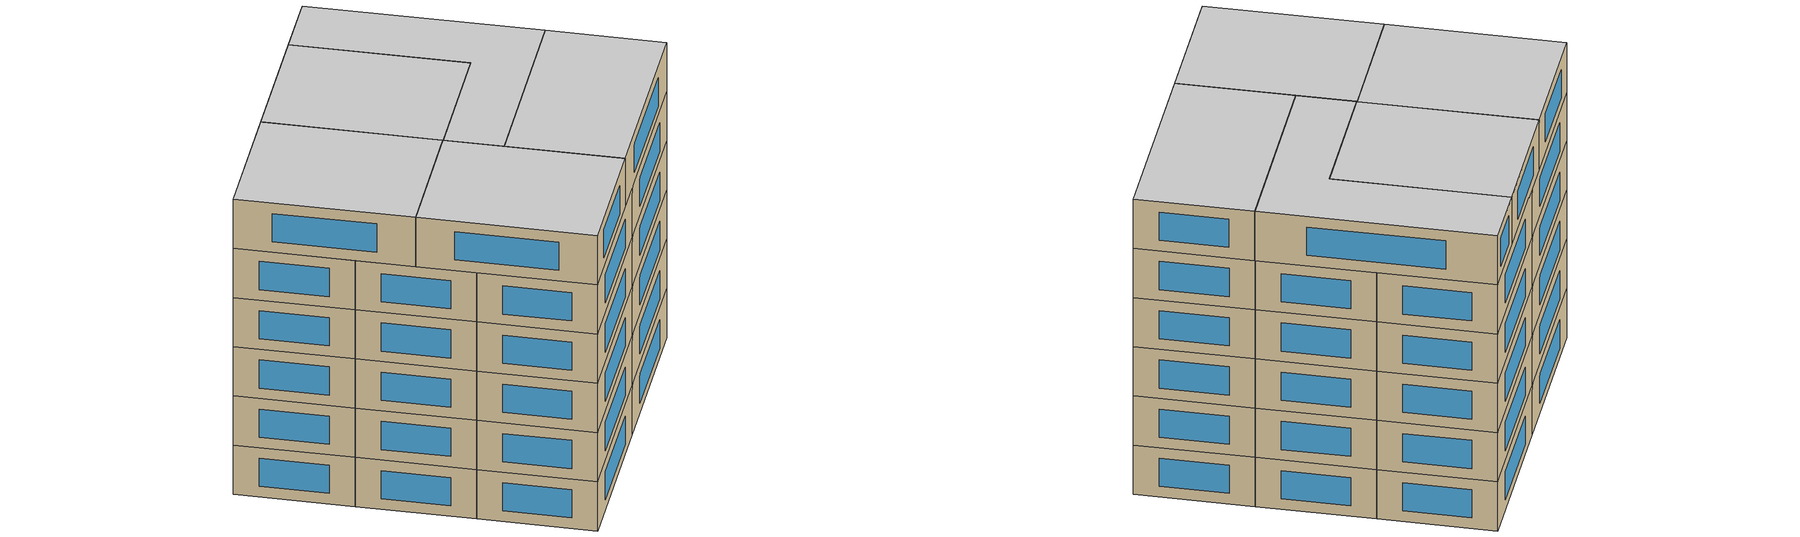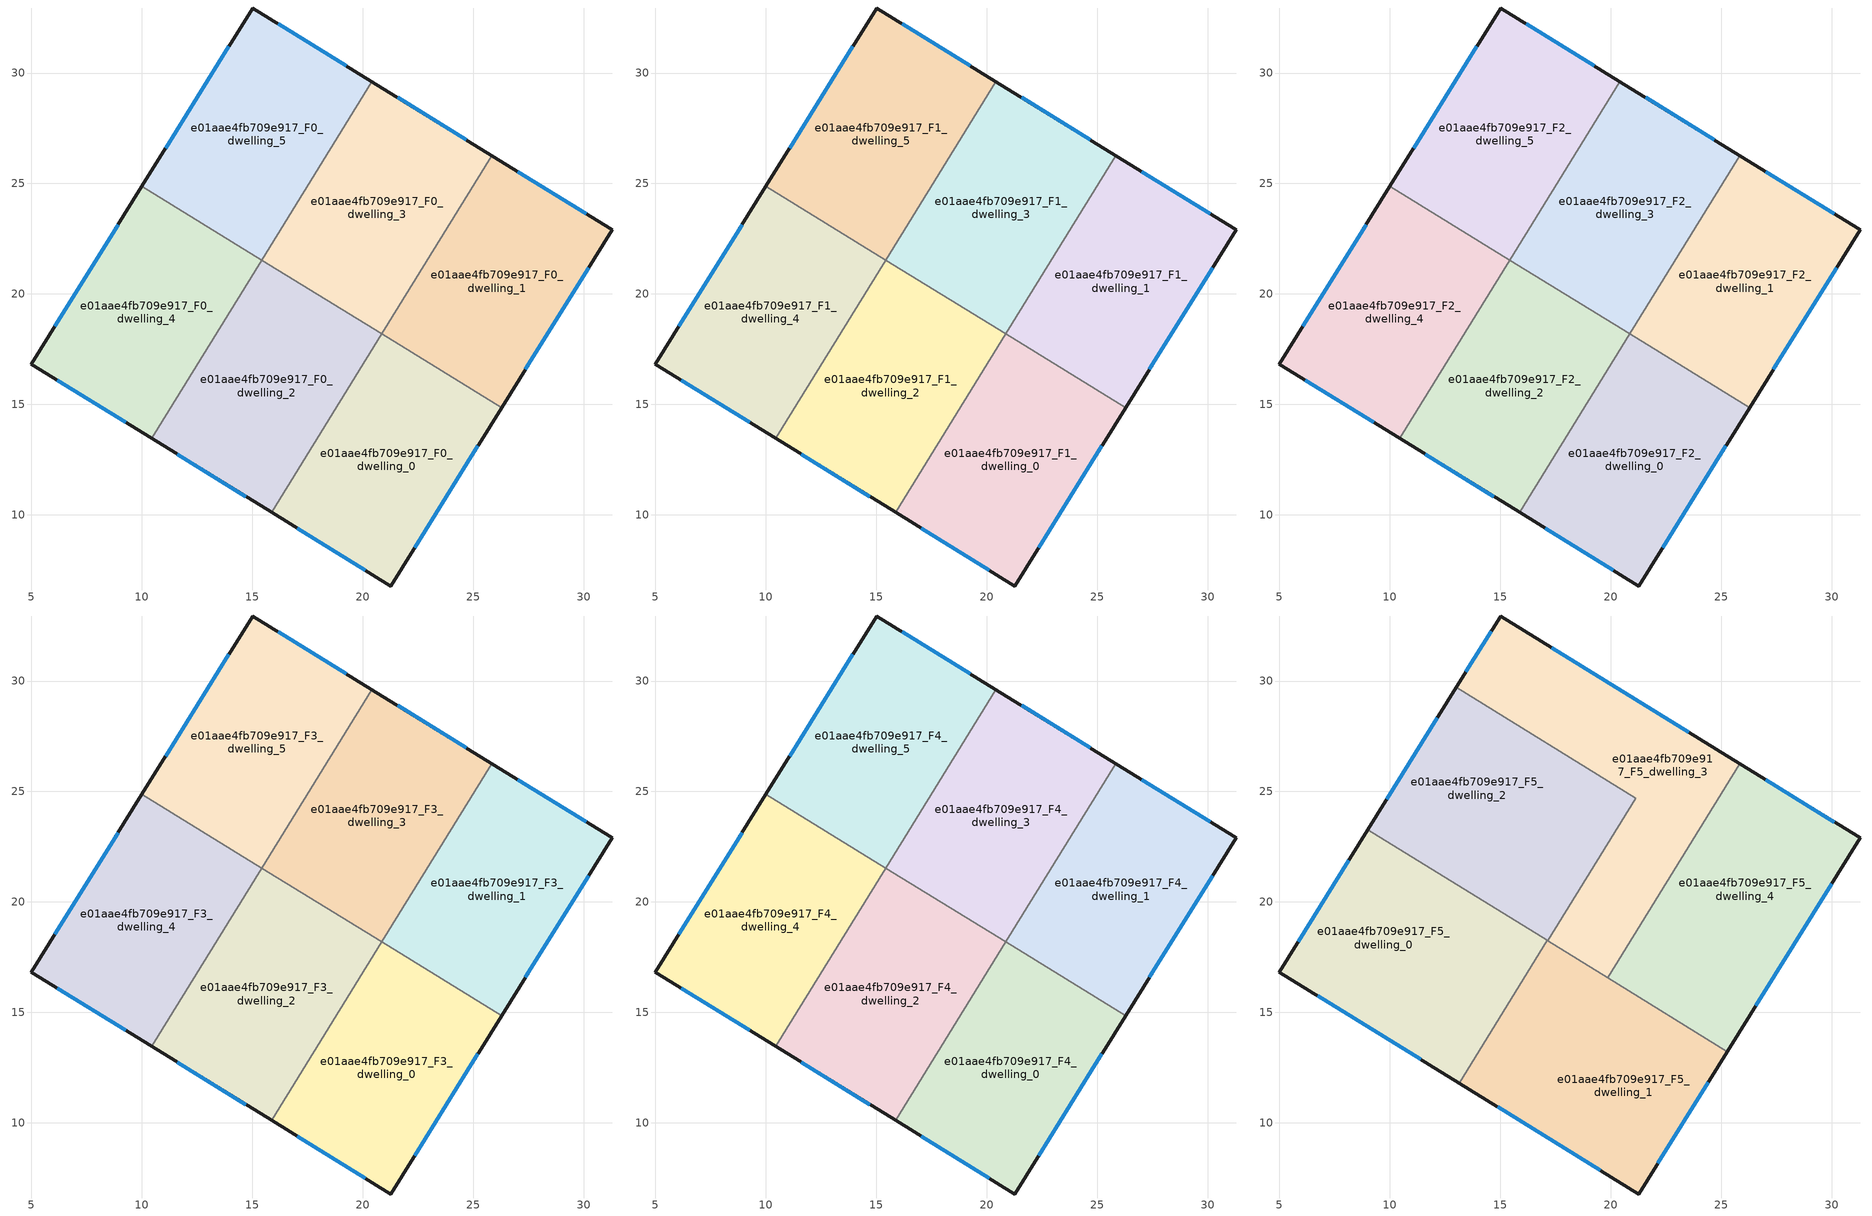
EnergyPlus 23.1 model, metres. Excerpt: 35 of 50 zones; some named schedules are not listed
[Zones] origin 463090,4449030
e01aae4fb709e917_F0_dwelling_0
 floor ground (EU_floor_Construction): 26.3,14.86 21.28,6.78 15.87,10.11 20.87,18.2 z0
 wall outside (EU_wall_Construction): 15.87,10.11 21.28,6.78 26.3,14.86 z0:3
 wall to e01aae4fb709e917_F0_dwelling_1 (EU_wall_Construction): 26.3,14.86 20.87,18.2 z0:3
 wall to e01aae4fb709e917_F0_dwelling_2 (EU_wall_Construction): 20.86,18.19 15.87,10.11 z0:3
 wall to e01aae4fb709e917_F0_dwelling_3 (EU_wall_Construction): 20.87,18.2 20.86,18.19 z0:3
 window (EU_Window_Construction): 22.35,8.51 25.22,13.12 / 17.03,9.39 20.12,7.49 z0.64:2.36
e01aae4fb709e917_F0_dwelling_1
 floor ground (EU_floor_Construction): 31.3,22.9 26.3,14.86 20.87,18.2 25.84,26.26 z0
 wall outside (EU_wall_Construction): 26.3,14.86 31.3,22.9 25.84,26.26 z0:3
 wall to e01aae4fb709e917_F0_dwelling_3 (EU_wall_Construction): 25.84,26.26 20.87,18.2 z0:3
 window (EU_Window_Construction): 30.13,23.62 27.01,25.54 / 27.37,16.58 30.23,21.18 z0.64:2.36
e01aae4fb709e917_F0_dwelling_2
 floor ground (EU_floor_Construction): 20.86,18.18 15.87,10.11 10.45,13.46 15.43,21.53 z0
 wall outside (EU_wall_Construction): 10.45,13.46 15.87,10.11 z0:3
 wall to e01aae4fb709e917_F0_dwelling_3 (EU_wall_Construction): 20.86,18.18 15.43,21.53 z0:3
 wall to e01aae4fb709e917_F0_dwelling_4 (EU_wall_Construction): 15.42,21.52 10.45,13.46 z0:3
 wall to e01aae4fb709e917_F0_dwelling_5 (EU_wall_Construction): 15.43,21.53 15.42,21.52 z0:3
 window (EU_Window_Construction): 11.61,12.74 14.71,10.83 z0.64:2.36
e01aae4fb709e917_F0_dwelling_3
 floor ground (EU_floor_Construction): 25.84,26.26 20.86,18.18 15.43,21.53 20.42,29.61 z0
 wall outside (EU_wall_Construction): 25.84,26.26 20.42,29.61 z0:3
 wall to e01aae4fb709e917_F0_dwelling_5 (EU_wall_Construction): 20.42,29.61 15.43,21.53 z0:3
 window (EU_Window_Construction): 24.68,26.98 21.58,28.89 z0.64:2.36
e01aae4fb709e917_F0_dwelling_4
 floor ground (EU_floor_Construction): 15.42,21.52 10.45,13.46 5,16.82 10,24.87 z0
 wall outside (EU_wall_Construction): 10,24.87 5,16.82 10.45,13.46 z0:3
 wall to e01aae4fb709e917_F0_dwelling_5 (EU_wall_Construction): 15.42,21.52 10,24.87 z0:3
 window (EU_Window_Construction): 6.17,16.1 9.28,14.18 / 8.93,23.14 6.07,18.54 z0.64:2.36
e01aae4fb709e917_F0_dwelling_5
 floor ground (EU_floor_Construction): 20.42,29.61 15.42,21.52 10,24.87 15.02,32.95 z0
 wall outside (EU_wall_Construction): 20.42,29.61 15.02,32.95 10,24.87 z0:3
 window (EU_Window_Construction): 13.94,31.21 11.07,26.6 / 19.26,30.33 16.18,32.23 z0.64:2.36
e01aae4fb709e917_F1_dwelling_0
 floor to e01aae4fb709e917_F0_dwelling_0 (EU_floor_Construction): 26.3,14.86 21.28,6.78 15.87,10.11 20.87,18.2 z3
 wall outside (EU_wall_Construction): 15.87,10.11 21.28,6.78 26.3,14.86 z3:6
 wall to e01aae4fb709e917_F1_dwelling_1 (EU_wall_Construction): 26.3,14.86 20.87,18.2 z3:6
 wall to e01aae4fb709e917_F1_dwelling_2 (EU_wall_Construction): 20.86,18.19 15.87,10.11 z3:6
 wall to e01aae4fb709e917_F1_dwelling_3 (EU_wall_Construction): 20.87,18.2 20.86,18.19 z3:6
 window (EU_Window_Construction): 22.35,8.51 25.22,13.12 / 17.03,9.39 20.12,7.49 z3.64:5.36
e01aae4fb709e917_F1_dwelling_1
 floor to e01aae4fb709e917_F0_dwelling_1 (EU_floor_Construction): 31.3,22.9 26.3,14.86 20.87,18.2 25.84,26.26 z3
 wall outside (EU_wall_Construction): 26.3,14.86 31.3,22.9 25.84,26.26 z3:6
 wall to e01aae4fb709e917_F1_dwelling_3 (EU_wall_Construction): 25.84,26.26 20.87,18.2 z3:6
 window (EU_Window_Construction): 30.13,23.62 27.01,25.54 / 27.37,16.58 30.23,21.18 z3.64:5.36
e01aae4fb709e917_F1_dwelling_2
 floor to e01aae4fb709e917_F0_dwelling_2 (EU_floor_Construction): 20.86,18.18 15.87,10.11 10.45,13.46 15.43,21.53 z3
 wall outside (EU_wall_Construction): 10.45,13.46 15.87,10.11 z3:6
 wall to e01aae4fb709e917_F1_dwelling_3 (EU_wall_Construction): 20.86,18.18 15.43,21.53 z3:6
 wall to e01aae4fb709e917_F1_dwelling_4 (EU_wall_Construction): 15.42,21.52 10.45,13.46 z3:6
 wall to e01aae4fb709e917_F1_dwelling_5 (EU_wall_Construction): 15.43,21.53 15.42,21.52 z3:6
 window (EU_Window_Construction): 11.61,12.74 14.71,10.83 z3.64:5.36
e01aae4fb709e917_F1_dwelling_3
 floor to e01aae4fb709e917_F0_dwelling_3 (EU_floor_Construction): 25.84,26.26 20.86,18.18 15.43,21.53 20.42,29.61 z3
 wall outside (EU_wall_Construction): 25.84,26.26 20.42,29.61 z3:6
 wall to e01aae4fb709e917_F1_dwelling_5 (EU_wall_Construction): 20.42,29.61 15.43,21.53 z3:6
 window (EU_Window_Construction): 24.68,26.98 21.58,28.89 z3.64:5.36
e01aae4fb709e917_F1_dwelling_4
 floor to e01aae4fb709e917_F0_dwelling_4 (EU_floor_Construction): 15.42,21.52 10.45,13.46 5,16.82 10,24.87 z3
 wall outside (EU_wall_Construction): 10,24.87 5,16.82 10.45,13.46 z3:6
 wall to e01aae4fb709e917_F1_dwelling_5 (EU_wall_Construction): 15.42,21.52 10,24.87 z3:6
 window (EU_Window_Construction): 6.17,16.1 9.28,14.18 / 8.93,23.14 6.07,18.54 z3.64:5.36
e01aae4fb709e917_F1_dwelling_5
 floor to e01aae4fb709e917_F0_dwelling_5 (EU_floor_Construction): 20.42,29.61 15.42,21.52 10,24.87 15.02,32.95 z3
 wall outside (EU_wall_Construction): 20.42,29.61 15.02,32.95 10,24.87 z3:6
 window (EU_Window_Construction): 13.94,31.21 11.07,26.6 / 19.26,30.33 16.18,32.23 z3.64:5.36
e01aae4fb709e917_F2_dwelling_0
 floor to e01aae4fb709e917_F1_dwelling_0 (EU_floor_Construction): 26.3,14.86 21.28,6.78 15.87,10.11 20.87,18.2 z6
 wall outside (EU_wall_Construction): 15.87,10.11 21.28,6.78 26.3,14.86 z6:9
 wall to e01aae4fb709e917_F2_dwelling_1 (EU_wall_Construction): 26.3,14.86 20.87,18.2 z6:9
 wall to e01aae4fb709e917_F2_dwelling_2 (EU_wall_Construction): 20.86,18.19 15.87,10.11 z6:9
 wall to e01aae4fb709e917_F2_dwelling_3 (EU_wall_Construction): 20.87,18.2 20.86,18.19 z6:9
 window (EU_Window_Construction): 22.35,8.51 25.22,13.12 / 17.03,9.39 20.12,7.49 z6.64:8.36
e01aae4fb709e917_F2_dwelling_1
 floor to e01aae4fb709e917_F1_dwelling_1 (EU_floor_Construction): 31.3,22.9 26.3,14.86 20.87,18.2 25.84,26.26 z6
 wall outside (EU_wall_Construction): 26.3,14.86 31.3,22.9 25.84,26.26 z6:9
 wall to e01aae4fb709e917_F2_dwelling_3 (EU_wall_Construction): 25.84,26.26 20.87,18.2 z6:9
 window (EU_Window_Construction): 30.13,23.62 27.01,25.54 / 27.37,16.58 30.23,21.18 z6.64:8.36
e01aae4fb709e917_F2_dwelling_2
 floor to e01aae4fb709e917_F1_dwelling_2 (EU_floor_Construction): 20.86,18.18 15.87,10.11 10.45,13.46 15.43,21.53 z6
 wall outside (EU_wall_Construction): 10.45,13.46 15.87,10.11 z6:9
 wall to e01aae4fb709e917_F2_dwelling_3 (EU_wall_Construction): 20.86,18.18 15.43,21.53 z6:9
 wall to e01aae4fb709e917_F2_dwelling_4 (EU_wall_Construction): 15.42,21.52 10.45,13.46 z6:9
 wall to e01aae4fb709e917_F2_dwelling_5 (EU_wall_Construction): 15.43,21.53 15.42,21.52 z6:9
 window (EU_Window_Construction): 11.61,12.74 14.71,10.83 z6.64:8.36
e01aae4fb709e917_F2_dwelling_3
 floor to e01aae4fb709e917_F1_dwelling_3 (EU_floor_Construction): 25.84,26.26 20.86,18.18 15.43,21.53 20.42,29.61 z6
 wall outside (EU_wall_Construction): 25.84,26.26 20.42,29.61 z6:9
 wall to e01aae4fb709e917_F2_dwelling_5 (EU_wall_Construction): 20.42,29.61 15.43,21.53 z6:9
 window (EU_Window_Construction): 24.68,26.98 21.58,28.89 z6.64:8.36
e01aae4fb709e917_F2_dwelling_4
 floor to e01aae4fb709e917_F1_dwelling_4 (EU_floor_Construction): 15.42,21.52 10.45,13.46 5,16.82 10,24.87 z6
 wall outside (EU_wall_Construction): 10,24.87 5,16.82 10.45,13.46 z6:9
 wall to e01aae4fb709e917_F2_dwelling_5 (EU_wall_Construction): 15.42,21.52 10,24.87 z6:9
 window (EU_Window_Construction): 6.17,16.1 9.28,14.18 / 8.93,23.14 6.07,18.54 z6.64:8.36
e01aae4fb709e917_F2_dwelling_5
 floor to e01aae4fb709e917_F1_dwelling_5 (EU_floor_Construction): 20.42,29.61 15.42,21.52 10,24.87 15.02,32.95 z6
 wall outside (EU_wall_Construction): 20.42,29.61 15.02,32.95 10,24.87 z6:9
 window (EU_Window_Construction): 13.94,31.21 11.07,26.6 / 19.26,30.33 16.18,32.23 z6.64:8.36
e01aae4fb709e917_F3_dwelling_0
 floor to e01aae4fb709e917_F2_dwelling_0 (EU_floor_Construction): 26.3,14.86 21.28,6.78 15.87,10.11 20.87,18.2 z9
 wall outside (EU_wall_Construction): 15.87,10.11 21.28,6.78 26.3,14.86 z9:12
 wall to e01aae4fb709e917_F3_dwelling_1 (EU_wall_Construction): 26.3,14.86 20.87,18.2 z9:12
 wall to e01aae4fb709e917_F3_dwelling_2 (EU_wall_Construction): 20.86,18.19 15.87,10.11 z9:12
 wall to e01aae4fb709e917_F3_dwelling_3 (EU_wall_Construction): 20.87,18.2 20.86,18.19 z9:12
 window (EU_Window_Construction): 22.35,8.51 25.22,13.12 / 17.03,9.39 20.12,7.49 z9.64:11.36
e01aae4fb709e917_F3_dwelling_1
 floor to e01aae4fb709e917_F2_dwelling_1 (EU_floor_Construction): 31.3,22.9 26.3,14.86 20.87,18.2 25.84,26.26 z9
 wall outside (EU_wall_Construction): 26.3,14.86 31.3,22.9 25.84,26.26 z9:12
 wall to e01aae4fb709e917_F3_dwelling_3 (EU_wall_Construction): 25.84,26.26 20.87,18.2 z9:12
 window (EU_Window_Construction): 30.13,23.62 27.01,25.54 / 27.37,16.58 30.23,21.18 z9.64:11.36
e01aae4fb709e917_F3_dwelling_2
 floor to e01aae4fb709e917_F2_dwelling_2 (EU_floor_Construction): 20.86,18.18 15.87,10.11 10.45,13.46 15.43,21.53 z9
 wall outside (EU_wall_Construction): 10.45,13.46 15.87,10.11 z9:12
 wall to e01aae4fb709e917_F3_dwelling_3 (EU_wall_Construction): 20.86,18.18 15.43,21.53 z9:12
 wall to e01aae4fb709e917_F3_dwelling_4 (EU_wall_Construction): 15.42,21.52 10.45,13.46 z9:12
 wall to e01aae4fb709e917_F3_dwelling_5 (EU_wall_Construction): 15.43,21.53 15.42,21.52 z9:12
 window (EU_Window_Construction): 11.61,12.74 14.71,10.83 z9.64:11.36
e01aae4fb709e917_F3_dwelling_3
 floor to e01aae4fb709e917_F2_dwelling_3 (EU_floor_Construction): 25.84,26.26 20.86,18.18 15.43,21.53 20.42,29.61 z9
 wall outside (EU_wall_Construction): 25.84,26.26 20.42,29.61 z9:12
 wall to e01aae4fb709e917_F3_dwelling_5 (EU_wall_Construction): 20.42,29.61 15.43,21.53 z9:12
 window (EU_Window_Construction): 24.68,26.98 21.58,28.89 z9.64:11.36
e01aae4fb709e917_F3_dwelling_4
 floor to e01aae4fb709e917_F2_dwelling_4 (EU_floor_Construction): 15.42,21.52 10.45,13.46 5,16.82 10,24.87 z9
 wall outside (EU_wall_Construction): 10,24.87 5,16.82 10.45,13.46 z9:12
 wall to e01aae4fb709e917_F3_dwelling_5 (EU_wall_Construction): 15.42,21.52 10,24.87 z9:12
 window (EU_Window_Construction): 6.17,16.1 9.28,14.18 / 8.93,23.14 6.07,18.54 z9.64:11.36
e01aae4fb709e917_F3_dwelling_5
 floor to e01aae4fb709e917_F2_dwelling_5 (EU_floor_Construction): 20.42,29.61 15.42,21.52 10,24.87 15.02,32.95 z9
 wall outside (EU_wall_Construction): 20.42,29.61 15.02,32.95 10,24.87 z9:12
 window (EU_Window_Construction): 13.94,31.21 11.07,26.6 / 19.26,30.33 16.18,32.23 z9.64:11.36
e01aae4fb709e917_F4_dwelling_0
 floor to e01aae4fb709e917_F3_dwelling_0 (EU_floor_Construction): 26.3,14.86 21.28,6.78 15.87,10.11 20.87,18.2 z12
 wall outside (EU_wall_Construction): 15.87,10.11 21.28,6.78 26.3,14.86 z12:15
 wall to e01aae4fb709e917_F4_dwelling_1 (EU_wall_Construction): 26.3,14.86 20.87,18.2 z12:15
 wall to e01aae4fb709e917_F4_dwelling_2 (EU_wall_Construction): 20.86,18.19 15.87,10.11 z12:15
 wall to e01aae4fb709e917_F4_dwelling_3 (EU_wall_Construction): 20.87,18.2 20.86,18.19 z12:15
 window (EU_Window_Construction): 22.35,8.51 25.22,13.12 / 17.03,9.39 20.12,7.49 z12.64:14.36
e01aae4fb709e917_F4_dwelling_1
 floor to e01aae4fb709e917_F3_dwelling_1 (EU_floor_Construction): 31.3,22.9 26.3,14.86 20.87,18.2 25.84,26.26 z12
 wall outside (EU_wall_Construction): 26.3,14.86 31.3,22.9 25.84,26.26 z12:15
 wall to e01aae4fb709e917_F4_dwelling_3 (EU_wall_Construction): 25.84,26.26 20.87,18.2 z12:15
 window (EU_Window_Construction): 30.13,23.62 27.01,25.54 / 27.37,16.58 30.23,21.18 z12.64:14.36
e01aae4fb709e917_F4_dwelling_2
 floor to e01aae4fb709e917_F3_dwelling_2 (EU_floor_Construction): 20.86,18.18 15.87,10.11 10.45,13.46 15.43,21.53 z12
 wall outside (EU_wall_Construction): 10.45,13.46 15.87,10.11 z12:15
 wall to e01aae4fb709e917_F4_dwelling_3 (EU_wall_Construction): 20.86,18.18 15.43,21.53 z12:15
 wall to e01aae4fb709e917_F4_dwelling_4 (EU_wall_Construction): 15.42,21.52 10.45,13.46 z12:15
 wall to e01aae4fb709e917_F4_dwelling_5 (EU_wall_Construction): 15.43,21.53 15.42,21.52 z12:15
 window (EU_Window_Construction): 11.61,12.74 14.71,10.83 z12.64:14.36
 ceiling adiabatic (EU_roof_Construction): 19.86,16.57 17.16,18.24 18.15,19.86 15.43,21.53 14.44,19.92 z15
e01aae4fb709e917_F4_dwelling_3
 floor to e01aae4fb709e917_F3_dwelling_3 (EU_floor_Construction): 25.84,26.26 20.86,18.18 15.43,21.53 20.42,29.61 z12
 wall outside (EU_wall_Construction): 25.84,26.26 20.42,29.61 z12:15
 wall to e01aae4fb709e917_F4_dwelling_5 (EU_wall_Construction): 20.42,29.61 15.43,21.53 z12:15
 window (EU_Window_Construction): 24.68,26.98 21.58,28.89 z12.64:14.36
e01aae4fb709e917_F4_dwelling_4
 floor to e01aae4fb709e917_F3_dwelling_4 (EU_floor_Construction): 15.42,21.52 10.45,13.46 5,16.82 10,24.87 z12
 wall outside (EU_wall_Construction): 10,24.87 5,16.82 10.45,13.46 z12:15
 wall to e01aae4fb709e917_F4_dwelling_5 (EU_wall_Construction): 15.42,21.52 10,24.87 z12:15
 window (EU_Window_Construction): 6.17,16.1 9.28,14.18 / 8.93,23.14 6.07,18.54 z12.64:14.36
e01aae4fb709e917_F4_dwelling_5
 floor to e01aae4fb709e917_F3_dwelling_5 (EU_floor_Construction): 20.42,29.61 15.42,21.52 10,24.87 15.02,32.95 z12
 wall outside (EU_wall_Construction): 20.42,29.61 15.02,32.95 10,24.87 z12:15
 window (EU_Window_Construction): 13.94,31.21 11.07,26.6 / 19.26,30.33 16.18,32.23 z12.64:14.36
 ceiling adiabatic (EU_roof_Construction): 15.42,21.52 18.43,26.38 13.02,29.72 10,24.87 z15
e01aae4fb709e917_F5_dwelling_0
 floor to e01aae4fb709e917_F4_dwelling_4 (EU_floor_Construction): 14.44,19.92 10.45,13.46 5,16.82 9.01,23.27 z15
 floor to e01aae4fb709e917_F4_dwelling_2 (EU_floor_Construction): 17.14,18.25 13.15,11.79 10.45,13.46 14.44,19.92 z15
 wall outside (EU_wall_Construction): 9.01,23.27 5,16.82 13.15,11.79 z15:18
 wall to e01aae4fb709e917_F5_dwelling_1 (EU_wall_Construction): 13.15,11.79 17.14,18.25 z15:18
 wall to e01aae4fb709e917_F5_dwelling_2 (EU_wall_Construction): 17.14,18.25 9.01,23.27 z15:18
 window (EU_Window_Construction): 6.74,15.74 11.4,12.87 / 8.15,21.89 5.86,18.2 z15.64:17.36
 ceiling to e01aae4fb709e917_F6_dwelling_0 (EU_floor_Construction): 13.15,11.79 17.14,18.25 9.01,23.27 5,16.82 z18
e01aae4fb709e917_F5_dwelling_1
 floor to e01aae4fb709e917_F4_dwelling_0 (EU_floor_Construction): 25.28,13.22 21.28,6.78 15.87,10.11 19.86,16.57 z15
 floor to e01aae4fb709e917_F4_dwelling_2 (EU_floor_Construction): 19.86,16.57 15.87,10.11 13.15,11.79 17.14,18.25 z15
 wall outside (EU_wall_Construction): 13.15,11.79 21.28,6.78 25.28,13.22 z15:18
 wall to e01aae4fb709e917_F5_dwelling_4 (EU_wall_Construction): 25.28,13.22 19.87,16.56 z15:18
 wall to e01aae4fb709e917_F5_dwelling_3 (EU_wall_Construction): 19.87,16.56 17.16,18.24 z15:18
 wall to e01aae4fb709e917_F5_dwelling_2 (EU_wall_Construction): 17.15,18.24 17.14,18.25 z15:18
 window (EU_Window_Construction): 14.89,10.72 19.53,7.85 / 22.13,8.16 24.42,11.84 z15.64:17.36
 ceiling to e01aae4fb709e917_F6_dwelling_1 (EU_floor_Construction): 21.28,6.78 25.28,13.22 17.14,18.25 13.15,11.79 z18
e01aae4fb709e917_F5_dwelling_2
 floor to e01aae4fb709e917_F4_dwelling_4 (EU_floor_Construction): 15.42,21.52 14.44,19.92 9.01,23.27 10,24.87 z15
 floor to e01aae4fb709e917_F4_dwelling_3 (EU_floor_Construction): 21.14,24.7 18.15,19.86 15.43,21.53 18.43,26.38 z15
 floor adiabatic (EU_floor_Construction): 18.43,26.38 15.43,21.53 18.15,19.86 17.16,18.24 14.44,19.92 15.42,21.52 10,24.86 13.02,29.72 z15
 wall outside (EU_wall_Construction): 13.02,29.72 9.01,23.27 z15:18
 wall to e01aae4fb709e917_F5_dwelling_3 (EU_wall_Construction): 17.16,18.24 21.14,24.7 13.02,29.72 z15:18
 window (EU_Window_Construction): 12.16,28.34 9.86,24.65 z15.64:17.36
 ceiling to e01aae4fb709e917_F6_dwelling_2 (EU_floor_Construction): 17.16,18.24 21.14,24.7 13.02,29.72 9.01,23.27 z18
e01aae4fb709e917_F5_dwelling_3
 floor outside (EU_floor_Construction): 20.88,18.2 19.9,16.64 20.87,18.2 z15
 floor to e01aae4fb709e917_F4_dwelling_3 (EU_floor_Construction): 25.84,26.26 20.86,18.18 18.15,19.86 21.14,24.7 18.43,26.38 20.42,29.61 z15
 floor to e01aae4fb709e917_F4_dwelling_1 (EU_floor_Construction): 25.85,26.26 20.88,18.2 20.87,18.2 25.84,26.26 z15
 floor to e01aae4fb709e917_F4_dwelling_0 (EU_floor_Construction): 20.88,18.2 19.87,16.56 19.86,16.57 z15
 floor to e01aae4fb709e917_F4_dwelling_5 (EU_floor_Construction): 20.42,29.61 18.43,26.38 13.02,29.72 15.02,32.95 z15
 floor to e01aae4fb709e917_F4_dwelling_2 (EU_floor_Construction): 20.86,18.18 19.9,16.64 19.86,16.57 17.16,18.24 18.15,19.86 z15
 wall outside (EU_wall_Construction): 25.85,26.26 15.02,32.95 13.02,29.72 z15:18
 wall to e01aae4fb709e917_F5_dwelling_4 (EU_wall_Construction): 19.87,16.56 25.85,26.26 z15:18
 window (EU_Window_Construction): 14.59,32.25 13.44,30.41 / 23.53,27.69 17.34,31.51 z15.64:17.36
 ceiling to e01aae4fb709e917_F6_dwelling_3 (EU_floor_Construction): 19.87,16.56 25.85,26.26 15.02,32.95 13.02,29.72 21.14,24.7 17.16,18.24 z18
e01aae4fb709e917_F5_dwelling_4
 floor to e01aae4fb709e917_F4_dwelling_1 (EU_floor_Construction): 31.3,22.9 26.3,14.86 20.88,18.2 25.85,26.26 z15
 floor to e01aae4fb709e917_F4_dwelling_0 (EU_floor_Construction): 26.3,14.86 25.28,13.22 19.87,16.56 20.88,18.2 z15
 wall outside (EU_wall_Construction): 25.28,13.22 31.3,22.9 25.85,26.26 z15:18
 window (EU_Window_Construction): 30.13,23.62 27.02,25.54 / 26.57,15.3 30.01,20.83 z15.64:17.36
 ceiling to e01aae4fb709e917_F6_dwelling_4 (EU_floor_Construction): 25.28,13.22 31.3,22.9 25.85,26.26 19.87,16.56 z18
[Building]
EU S2 Campaign: North Axis=0; Terrain=City; Solar Distribution=FullExterior
[Site:Location]
Yerevan-Zvartnots.Intl.AP: Latitude=40.15; Longitude=44.383; Time Zone=4; Elevation=854
[SizingPeriod:WeatherFileDays]
AnnualSizingPeriod: Begin Month=1; Begin Day of Month=1; End Month=12; End Day of Month=31; Day of Week for Start Day=Monday; Use Weather File Daylight Saving Period=No; Use Weather File Rain and Snow Indicators=No
[MATERIAL]
EU_InternalMass_Material: Roughness=MediumRough; Thickness=0.1; Conductivity=1; Density=1800; Specific Heat=900; Thermal Absorptance=0.9; Solar Absorptance=0.7; Visible Absorptance=0.7
[MATERIAL:NOMASS] Roughness=MediumRough; Thermal Absorptance=0.9; Solar Absorptance=0.7; Visible Absorptance=0.7
Name | Thermal Resistance
EU_wall_NoMass | 1.05043
EU_roof_NoMass | 1.45357
EU_floor_NoMass | 0.478065
[WINDOWMATERIAL:SIMPLEGLAZINGSYSTEM]
EU_Window_SimpleGlazing: UFactor=2.5566; Solar Heat Gain Coefficient=0.75; Visible Transmittance=0.75
[CONSTRUCTION]
EU_wall_Construction: EU_wall_NoMass
EU_roof_Construction: EU_roof_NoMass
EU_floor_Construction: EU_floor_NoMass
EU_Window_Construction: EU_Window_SimpleGlazing
EU_InternalMass_Construction: EU_InternalMass_Material
[ZONE] Type=1; Multiplier=1; Ceiling Height=autocalculate; Floor Area=autocalculate; Part of Total Floor Area=Yes
Name | Volume
e01aae4fb709e917_F0_dwelling_0; e01aae4fb709e917_F1_dwelling_0; e01aae4fb709e917_F2_dwelling_0; e01aae4fb709e917_F3_dwelling_0; e01aae4fb709e917_F4_dwelling_0; e01aae4fb709e917_F0_dwelling_5; e01aae4fb709e917_F1_dwelling_5; e01aae4fb709e917_F2_dwelling_5; e01aae4fb709e917_F3_dwelling_5; e01aae4fb709e917_F4_dwelling_5 | 181.563
e01aae4fb709e917_F5_dwelling_0 | 217.876
e01aae4fb709e917_F0_dwelling_1; e01aae4fb709e917_F1_dwelling_1; e01aae4fb709e917_F2_dwelling_1; e01aae4fb709e917_F3_dwelling_1; e01aae4fb709e917_F4_dwelling_1; e01aae4fb709e917_F0_dwelling_4; e01aae4fb709e917_F1_dwelling_4; e01aae4fb709e917_F2_dwelling_4; e01aae4fb709e917_F3_dwelling_4; e01aae4fb709e917_F4_dwelling_4 | 181.559
e01aae4fb709e917_F5_dwelling_1 | 217.857
e01aae4fb709e917_F0_dwelling_2; e01aae4fb709e917_F1_dwelling_2; e01aae4fb709e917_F2_dwelling_2; e01aae4fb709e917_F3_dwelling_2; e01aae4fb709e917_F4_dwelling_2 | 181.538
e01aae4fb709e917_F5_dwelling_2 | 217.856
e01aae4fb709e917_F0_dwelling_3; e01aae4fb709e917_F1_dwelling_3; e01aae4fb709e917_F2_dwelling_3; e01aae4fb709e917_F3_dwelling_3; e01aae4fb709e917_F4_dwelling_3 | 181.555
e01aae4fb709e917_F5_dwelling_3 | 217.868
e01aae4fb709e917_F5_dwelling_4 | 217.863
[INTERNALMASS] Construction=EU_InternalMass_Construction
Name | Zone or ZoneList | Surface Area
e01aae4fb709e917_F0_dwelling_0_EU_InternalMass | e01aae4fb709e917_F0_dwelling_0 | 60.5209
e01aae4fb709e917_F0_dwelling_1_EU_InternalMass | e01aae4fb709e917_F0_dwelling_1 | 60.5198
e01aae4fb709e917_F0_dwelling_2_EU_InternalMass | e01aae4fb709e917_F0_dwelling_2 | 60.5128
e01aae4fb709e917_F0_dwelling_3_EU_InternalMass | e01aae4fb709e917_F0_dwelling_3 | 60.5182
e01aae4fb709e917_F0_dwelling_4_EU_InternalMass | e01aae4fb709e917_F0_dwelling_4 | 60.5198
e01aae4fb709e917_F0_dwelling_5_EU_InternalMass | e01aae4fb709e917_F0_dwelling_5 | 60.5209
e01aae4fb709e917_F1_dwelling_0_EU_InternalMass | e01aae4fb709e917_F1_dwelling_0 | 60.5209
e01aae4fb709e917_F1_dwelling_1_EU_InternalMass | e01aae4fb709e917_F1_dwelling_1 | 60.5198
e01aae4fb709e917_F1_dwelling_2_EU_InternalMass | e01aae4fb709e917_F1_dwelling_2 | 60.5128
e01aae4fb709e917_F1_dwelling_3_EU_InternalMass | e01aae4fb709e917_F1_dwelling_3 | 60.5182
e01aae4fb709e917_F1_dwelling_4_EU_InternalMass | e01aae4fb709e917_F1_dwelling_4 | 60.5198
e01aae4fb709e917_F1_dwelling_5_EU_InternalMass | e01aae4fb709e917_F1_dwelling_5 | 60.5209
e01aae4fb709e917_F2_dwelling_0_EU_InternalMass | e01aae4fb709e917_F2_dwelling_0 | 60.5209
e01aae4fb709e917_F2_dwelling_1_EU_InternalMass | e01aae4fb709e917_F2_dwelling_1 | 60.5198
e01aae4fb709e917_F2_dwelling_2_EU_InternalMass | e01aae4fb709e917_F2_dwelling_2 | 60.5128
e01aae4fb709e917_F2_dwelling_3_EU_InternalMass | e01aae4fb709e917_F2_dwelling_3 | 60.5182
e01aae4fb709e917_F2_dwelling_4_EU_InternalMass | e01aae4fb709e917_F2_dwelling_4 | 60.5198
e01aae4fb709e917_F2_dwelling_5_EU_InternalMass | e01aae4fb709e917_F2_dwelling_5 | 60.5209
e01aae4fb709e917_F3_dwelling_0_EU_InternalMass | e01aae4fb709e917_F3_dwelling_0 | 60.5209
e01aae4fb709e917_F3_dwelling_1_EU_InternalMass | e01aae4fb709e917_F3_dwelling_1 | 60.5198
e01aae4fb709e917_F3_dwelling_2_EU_InternalMass | e01aae4fb709e917_F3_dwelling_2 | 60.5128
e01aae4fb709e917_F3_dwelling_3_EU_InternalMass | e01aae4fb709e917_F3_dwelling_3 | 60.5182
e01aae4fb709e917_F3_dwelling_4_EU_InternalMass | e01aae4fb709e917_F3_dwelling_4 | 60.5198
e01aae4fb709e917_F3_dwelling_5_EU_InternalMass | e01aae4fb709e917_F3_dwelling_5 | 60.5209
e01aae4fb709e917_F4_dwelling_0_EU_InternalMass | e01aae4fb709e917_F4_dwelling_0 | 60.5209
e01aae4fb709e917_F4_dwelling_1_EU_InternalMass | e01aae4fb709e917_F4_dwelling_1 | 60.5198
e01aae4fb709e917_F4_dwelling_2_EU_InternalMass | e01aae4fb709e917_F4_dwelling_2 | 60.5128
e01aae4fb709e917_F4_dwelling_3_EU_InternalMass | e01aae4fb709e917_F4_dwelling_3 | 60.5182
e01aae4fb709e917_F4_dwelling_4_EU_InternalMass | e01aae4fb709e917_F4_dwelling_4 | 60.5198
e01aae4fb709e917_F4_dwelling_5_EU_InternalMass | e01aae4fb709e917_F4_dwelling_5 | 60.5209
e01aae4fb709e917_F5_dwelling_0_EU_InternalMass | e01aae4fb709e917_F5_dwelling_0 | 72.6263
e01aae4fb709e917_F5_dwelling_1_EU_InternalMass | e01aae4fb709e917_F5_dwelling_1 | 72.6178
e01aae4fb709e917_F5_dwelling_2_EU_InternalMass | e01aae4fb709e917_F5_dwelling_2 | 72.6179
e01aae4fb709e917_F5_dwelling_3_EU_InternalMass | e01aae4fb709e917_F5_dwelling_3 | 72.6226
e01aae4fb709e917_F5_dwelling_4_EU_InternalMass | e01aae4fb709e917_F5_dwelling_4 | 72.624
[OTHEREQUIPMENT] Fuel Type=Electricity; Design Level Calculation Method=Watts/Area; Power per Zone Floor Area=1; Fraction Latent=0; Fraction Radiant=0; Fraction Lost=0; Carbon Dioxide Generation Rate=0; EndUse Subcategory=EU_Step8_InternalGains
Name | Zone or ZoneList or Space or SpaceList | Schedule
EU_Step8_InternalGain_e01aae4fb709e917_F0_dwelling_0_f000 | e01aae4fb709e917_F0_dwelling_0 | EU_Step8_GainSchedule_e01aae4fb709e917_F0_dwelling_0_f000
EU_Step8_InternalGain_e01aae4fb709e917_F0_dwelling_1_f000 | e01aae4fb709e917_F0_dwelling_1 | EU_Step8_GainSchedule_e01aae4fb709e917_F0_dwelling_1_f000
EU_Step8_InternalGain_e01aae4fb709e917_F0_dwelling_2_f000 | e01aae4fb709e917_F0_dwelling_2 | EU_Step8_GainSchedule_e01aae4fb709e917_F0_dwelling_2_f000
EU_Step8_InternalGain_e01aae4fb709e917_F0_dwelling_3_f000 | e01aae4fb709e917_F0_dwelling_3 | EU_Step8_GainSchedule_e01aae4fb709e917_F0_dwelling_3_f000
EU_Step8_InternalGain_e01aae4fb709e917_F0_dwelling_4_f000 | e01aae4fb709e917_F0_dwelling_4 | EU_Step8_GainSchedule_e01aae4fb709e917_F0_dwelling_4_f000
EU_Step8_InternalGain_e01aae4fb709e917_F0_dwelling_5_f000 | e01aae4fb709e917_F0_dwelling_5 | EU_Step8_GainSchedule_e01aae4fb709e917_F0_dwelling_5_f000
EU_Step8_InternalGain_e01aae4fb709e917_F1_dwelling_0_f000 | e01aae4fb709e917_F1_dwelling_0 | EU_Step8_GainSchedule_e01aae4fb709e917_F1_dwelling_0_f000
EU_Step8_InternalGain_e01aae4fb709e917_F1_dwelling_1_f000 | e01aae4fb709e917_F1_dwelling_1 | EU_Step8_GainSchedule_e01aae4fb709e917_F1_dwelling_1_f000
EU_Step8_InternalGain_e01aae4fb709e917_F1_dwelling_2_f000 | e01aae4fb709e917_F1_dwelling_2 | EU_Step8_GainSchedule_e01aae4fb709e917_F1_dwelling_2_f000
EU_Step8_InternalGain_e01aae4fb709e917_F1_dwelling_3_f000 | e01aae4fb709e917_F1_dwelling_3 | EU_Step8_GainSchedule_e01aae4fb709e917_F1_dwelling_3_f000
EU_Step8_InternalGain_e01aae4fb709e917_F1_dwelling_4_f000 | e01aae4fb709e917_F1_dwelling_4 | EU_Step8_GainSchedule_e01aae4fb709e917_F1_dwelling_4_f000
EU_Step8_InternalGain_e01aae4fb709e917_F1_dwelling_5_f000 | e01aae4fb709e917_F1_dwelling_5 | EU_Step8_GainSchedule_e01aae4fb709e917_F1_dwelling_5_f000
EU_Step8_InternalGain_e01aae4fb709e917_F2_dwelling_0_f000 | e01aae4fb709e917_F2_dwelling_0 | EU_Step8_GainSchedule_e01aae4fb709e917_F2_dwelling_0_f000
EU_Step8_InternalGain_e01aae4fb709e917_F2_dwelling_1_f000 | e01aae4fb709e917_F2_dwelling_1 | EU_Step8_GainSchedule_e01aae4fb709e917_F2_dwelling_1_f000
EU_Step8_InternalGain_e01aae4fb709e917_F2_dwelling_2_f000 | e01aae4fb709e917_F2_dwelling_2 | EU_Step8_GainSchedule_e01aae4fb709e917_F2_dwelling_2_f000
EU_Step8_InternalGain_e01aae4fb709e917_F2_dwelling_3_f000 | e01aae4fb709e917_F2_dwelling_3 | EU_Step8_GainSchedule_e01aae4fb709e917_F2_dwelling_3_f000
EU_Step8_InternalGain_e01aae4fb709e917_F2_dwelling_4_f000 | e01aae4fb709e917_F2_dwelling_4 | EU_Step8_GainSchedule_e01aae4fb709e917_F2_dwelling_4_f000
EU_Step8_InternalGain_e01aae4fb709e917_F2_dwelling_5_f000 | e01aae4fb709e917_F2_dwelling_5 | EU_Step8_GainSchedule_e01aae4fb709e917_F2_dwelling_5_f000
EU_Step8_InternalGain_e01aae4fb709e917_F3_dwelling_0_f000 | e01aae4fb709e917_F3_dwelling_0 | EU_Step8_GainSchedule_e01aae4fb709e917_F3_dwelling_0_f000
EU_Step8_InternalGain_e01aae4fb709e917_F3_dwelling_1_f000 | e01aae4fb709e917_F3_dwelling_1 | EU_Step8_GainSchedule_e01aae4fb709e917_F3_dwelling_1_f000
EU_Step8_InternalGain_e01aae4fb709e917_F3_dwelling_2_f000 | e01aae4fb709e917_F3_dwelling_2 | EU_Step8_GainSchedule_e01aae4fb709e917_F3_dwelling_2_f000
EU_Step8_InternalGain_e01aae4fb709e917_F3_dwelling_3_f000 | e01aae4fb709e917_F3_dwelling_3 | EU_Step8_GainSchedule_e01aae4fb709e917_F3_dwelling_3_f000
EU_Step8_InternalGain_e01aae4fb709e917_F3_dwelling_4_f000 | e01aae4fb709e917_F3_dwelling_4 | EU_Step8_GainSchedule_e01aae4fb709e917_F3_dwelling_4_f000
EU_Step8_InternalGain_e01aae4fb709e917_F3_dwelling_5_f000 | e01aae4fb709e917_F3_dwelling_5 | EU_Step8_GainSchedule_e01aae4fb709e917_F3_dwelling_5_f000
EU_Step8_InternalGain_e01aae4fb709e917_F4_dwelling_0_f000 | e01aae4fb709e917_F4_dwelling_0 | EU_Step8_GainSchedule_e01aae4fb709e917_F4_dwelling_0_f000
EU_Step8_InternalGain_e01aae4fb709e917_F4_dwelling_1_f000 | e01aae4fb709e917_F4_dwelling_1 | EU_Step8_GainSchedule_e01aae4fb709e917_F4_dwelling_1_f000
EU_Step8_InternalGain_e01aae4fb709e917_F4_dwelling_2_f000 | e01aae4fb709e917_F4_dwelling_2 | EU_Step8_GainSchedule_e01aae4fb709e917_F4_dwelling_2_f000
EU_Step8_InternalGain_e01aae4fb709e917_F4_dwelling_3_f000 | e01aae4fb709e917_F4_dwelling_3 | EU_Step8_GainSchedule_e01aae4fb709e917_F4_dwelling_3_f000
EU_Step8_InternalGain_e01aae4fb709e917_F4_dwelling_4_f000 | e01aae4fb709e917_F4_dwelling_4 | EU_Step8_GainSchedule_e01aae4fb709e917_F4_dwelling_4_f000
EU_Step8_InternalGain_e01aae4fb709e917_F4_dwelling_5_f000 | e01aae4fb709e917_F4_dwelling_5 | EU_Step8_GainSchedule_e01aae4fb709e917_F4_dwelling_5_f000
EU_Step8_InternalGain_e01aae4fb709e917_F5_dwelling_0_f000 | e01aae4fb709e917_F5_dwelling_0 | EU_Step8_GainSchedule_e01aae4fb709e917_F5_dwelling_0_f000
EU_Step8_InternalGain_e01aae4fb709e917_F5_dwelling_1_f000 | e01aae4fb709e917_F5_dwelling_1 | EU_Step8_GainSchedule_e01aae4fb709e917_F5_dwelling_1_f000
EU_Step8_InternalGain_e01aae4fb709e917_F5_dwelling_2_f000 | e01aae4fb709e917_F5_dwelling_2 | EU_Step8_GainSchedule_e01aae4fb709e917_F5_dwelling_2_f000
EU_Step8_InternalGain_e01aae4fb709e917_F5_dwelling_3_f000 | e01aae4fb709e917_F5_dwelling_3 | EU_Step8_GainSchedule_e01aae4fb709e917_F5_dwelling_3_f000
EU_Step8_InternalGain_e01aae4fb709e917_F5_dwelling_4_f000 | e01aae4fb709e917_F5_dwelling_4 | EU_Step8_GainSchedule_e01aae4fb709e917_F5_dwelling_4_f000
[ZONEVENTILATION:DESIGNFLOWRATE] Schedule=EU_AlwaysOn; Design Flow Rate Calculation Method=AirChanges/Hour; Air Changes per Hour=0.557805; Ventilation Type=Natural; Fan Pressure Rise=0; Fan Total Efficiency=1; Constant Term Coefficient=1; Temperature Term Coefficient=0; Velocity Term Coefficient=0; Velocity Squared Term Coefficient=0; Minimum Indoor Temperature=-100; Maximum Indoor Temperature=100; Delta Temperature=-100; Minimum Outdoor Temperature=-100; Maximum Outdoor Temperature=100; Maximum Wind Speed=40
Name | Zone or ZoneList or Space or SpaceList
EU_ConstantAir_e01aae4fb709e917_F0_dwelling_0 | e01aae4fb709e917_F0_dwelling_0
EU_ConstantAir_e01aae4fb709e917_F0_dwelling_1 | e01aae4fb709e917_F0_dwelling_1
EU_ConstantAir_e01aae4fb709e917_F0_dwelling_2 | e01aae4fb709e917_F0_dwelling_2
EU_ConstantAir_e01aae4fb709e917_F0_dwelling_3 | e01aae4fb709e917_F0_dwelling_3
EU_ConstantAir_e01aae4fb709e917_F0_dwelling_4 | e01aae4fb709e917_F0_dwelling_4
EU_ConstantAir_e01aae4fb709e917_F0_dwelling_5 | e01aae4fb709e917_F0_dwelling_5
EU_ConstantAir_e01aae4fb709e917_F1_dwelling_0 | e01aae4fb709e917_F1_dwelling_0
EU_ConstantAir_e01aae4fb709e917_F1_dwelling_1 | e01aae4fb709e917_F1_dwelling_1
EU_ConstantAir_e01aae4fb709e917_F1_dwelling_2 | e01aae4fb709e917_F1_dwelling_2
EU_ConstantAir_e01aae4fb709e917_F1_dwelling_3 | e01aae4fb709e917_F1_dwelling_3
EU_ConstantAir_e01aae4fb709e917_F1_dwelling_4 | e01aae4fb709e917_F1_dwelling_4
EU_ConstantAir_e01aae4fb709e917_F1_dwelling_5 | e01aae4fb709e917_F1_dwelling_5
EU_ConstantAir_e01aae4fb709e917_F2_dwelling_0 | e01aae4fb709e917_F2_dwelling_0
EU_ConstantAir_e01aae4fb709e917_F2_dwelling_1 | e01aae4fb709e917_F2_dwelling_1
EU_ConstantAir_e01aae4fb709e917_F2_dwelling_2 | e01aae4fb709e917_F2_dwelling_2
EU_ConstantAir_e01aae4fb709e917_F2_dwelling_3 | e01aae4fb709e917_F2_dwelling_3
EU_ConstantAir_e01aae4fb709e917_F2_dwelling_4 | e01aae4fb709e917_F2_dwelling_4
EU_ConstantAir_e01aae4fb709e917_F2_dwelling_5 | e01aae4fb709e917_F2_dwelling_5
EU_ConstantAir_e01aae4fb709e917_F3_dwelling_0 | e01aae4fb709e917_F3_dwelling_0
EU_ConstantAir_e01aae4fb709e917_F3_dwelling_1 | e01aae4fb709e917_F3_dwelling_1
EU_ConstantAir_e01aae4fb709e917_F3_dwelling_2 | e01aae4fb709e917_F3_dwelling_2
EU_ConstantAir_e01aae4fb709e917_F3_dwelling_3 | e01aae4fb709e917_F3_dwelling_3
EU_ConstantAir_e01aae4fb709e917_F3_dwelling_4 | e01aae4fb709e917_F3_dwelling_4
EU_ConstantAir_e01aae4fb709e917_F3_dwelling_5 | e01aae4fb709e917_F3_dwelling_5
EU_ConstantAir_e01aae4fb709e917_F4_dwelling_0 | e01aae4fb709e917_F4_dwelling_0
EU_ConstantAir_e01aae4fb709e917_F4_dwelling_1 | e01aae4fb709e917_F4_dwelling_1
EU_ConstantAir_e01aae4fb709e917_F4_dwelling_2 | e01aae4fb709e917_F4_dwelling_2
EU_ConstantAir_e01aae4fb709e917_F4_dwelling_3 | e01aae4fb709e917_F4_dwelling_3
EU_ConstantAir_e01aae4fb709e917_F4_dwelling_4 | e01aae4fb709e917_F4_dwelling_4
EU_ConstantAir_e01aae4fb709e917_F4_dwelling_5 | e01aae4fb709e917_F4_dwelling_5
EU_ConstantAir_e01aae4fb709e917_F5_dwelling_0 | e01aae4fb709e917_F5_dwelling_0
EU_ConstantAir_e01aae4fb709e917_F5_dwelling_1 | e01aae4fb709e917_F5_dwelling_1
EU_ConstantAir_e01aae4fb709e917_F5_dwelling_2 | e01aae4fb709e917_F5_dwelling_2
EU_ConstantAir_e01aae4fb709e917_F5_dwelling_3 | e01aae4fb709e917_F5_dwelling_3
EU_ConstantAir_e01aae4fb709e917_F5_dwelling_4 | e01aae4fb709e917_F5_dwelling_4
[HVACTEMPLATE:ZONE:IDEALLOADSAIRSYSTEM] System Availability Schedule=EU_AlwaysOn; Maximum Heating Supply Air Temperature=50; Minimum Cooling Supply Air Temperature=13; Maximum Heating Supply Air Humidity Ratio=0.0156; Minimum Cooling Supply Air Humidity Ratio=0.0077; Heating Limit=NoLimit; Cooling Limit=NoLimit; Heating Availability Schedule=EU_AlwaysOn; Cooling Availability Schedule=EU_CoolingOff; Dehumidification Control Type=ConstantSensibleHeatRatio; Cooling Sensible Heat Ratio=0.7; Dehumidification Setpoint=60; Humidification Control Type=None; Humidification Setpoint=30; Outdoor Air Method=None; Outdoor Air Flow Rate per Person=0.00944; Outdoor Air Flow Rate per Zone Floor Area=0; Outdoor Air Flow Rate per Zone=0; Demand Controlled Ventilation Type=None; Outdoor Air Economizer Type=NoEconomizer; Heat Recovery Type=None; Sensible Heat Recovery Effectiveness=0.7; Latent Heat Recovery Effectiveness=0.65
Name | Template Thermostat
e01aae4fb709e917_F0_dwelling_0 | EU_HeatOnly_e01aae4fb709e917_F0_dwelling_0
e01aae4fb709e917_F0_dwelling_1 | EU_HeatOnly_e01aae4fb709e917_F0_dwelling_1
e01aae4fb709e917_F0_dwelling_2 | EU_HeatOnly_e01aae4fb709e917_F0_dwelling_2
e01aae4fb709e917_F0_dwelling_3 | EU_HeatOnly_e01aae4fb709e917_F0_dwelling_3
e01aae4fb709e917_F0_dwelling_4 | EU_HeatOnly_e01aae4fb709e917_F0_dwelling_4
e01aae4fb709e917_F0_dwelling_5 | EU_HeatOnly_e01aae4fb709e917_F0_dwelling_5
e01aae4fb709e917_F1_dwelling_0 | EU_HeatOnly_e01aae4fb709e917_F1_dwelling_0
e01aae4fb709e917_F1_dwelling_1 | EU_HeatOnly_e01aae4fb709e917_F1_dwelling_1
e01aae4fb709e917_F1_dwelling_2 | EU_HeatOnly_e01aae4fb709e917_F1_dwelling_2
e01aae4fb709e917_F1_dwelling_3 | EU_HeatOnly_e01aae4fb709e917_F1_dwelling_3
e01aae4fb709e917_F1_dwelling_4 | EU_HeatOnly_e01aae4fb709e917_F1_dwelling_4
e01aae4fb709e917_F1_dwelling_5 | EU_HeatOnly_e01aae4fb709e917_F1_dwelling_5
e01aae4fb709e917_F2_dwelling_0 | EU_HeatOnly_e01aae4fb709e917_F2_dwelling_0
e01aae4fb709e917_F2_dwelling_1 | EU_HeatOnly_e01aae4fb709e917_F2_dwelling_1
e01aae4fb709e917_F2_dwelling_2 | EU_HeatOnly_e01aae4fb709e917_F2_dwelling_2
e01aae4fb709e917_F2_dwelling_3 | EU_HeatOnly_e01aae4fb709e917_F2_dwelling_3
e01aae4fb709e917_F2_dwelling_4 | EU_HeatOnly_e01aae4fb709e917_F2_dwelling_4
e01aae4fb709e917_F2_dwelling_5 | EU_HeatOnly_e01aae4fb709e917_F2_dwelling_5
e01aae4fb709e917_F3_dwelling_0 | EU_HeatOnly_e01aae4fb709e917_F3_dwelling_0
e01aae4fb709e917_F3_dwelling_1 | EU_HeatOnly_e01aae4fb709e917_F3_dwelling_1
e01aae4fb709e917_F3_dwelling_2 | EU_HeatOnly_e01aae4fb709e917_F3_dwelling_2
e01aae4fb709e917_F3_dwelling_3 | EU_HeatOnly_e01aae4fb709e917_F3_dwelling_3
e01aae4fb709e917_F3_dwelling_4 | EU_HeatOnly_e01aae4fb709e917_F3_dwelling_4
e01aae4fb709e917_F3_dwelling_5 | EU_HeatOnly_e01aae4fb709e917_F3_dwelling_5
e01aae4fb709e917_F4_dwelling_0 | EU_HeatOnly_e01aae4fb709e917_F4_dwelling_0
e01aae4fb709e917_F4_dwelling_1 | EU_HeatOnly_e01aae4fb709e917_F4_dwelling_1
e01aae4fb709e917_F4_dwelling_2 | EU_HeatOnly_e01aae4fb709e917_F4_dwelling_2
e01aae4fb709e917_F4_dwelling_3 | EU_HeatOnly_e01aae4fb709e917_F4_dwelling_3
e01aae4fb709e917_F4_dwelling_4 | EU_HeatOnly_e01aae4fb709e917_F4_dwelling_4
e01aae4fb709e917_F4_dwelling_5 | EU_HeatOnly_e01aae4fb709e917_F4_dwelling_5
e01aae4fb709e917_F5_dwelling_0 | EU_HeatOnly_e01aae4fb709e917_F5_dwelling_0
e01aae4fb709e917_F5_dwelling_1 | EU_HeatOnly_e01aae4fb709e917_F5_dwelling_1
e01aae4fb709e917_F5_dwelling_2 | EU_HeatOnly_e01aae4fb709e917_F5_dwelling_2
e01aae4fb709e917_F5_dwelling_3 | EU_HeatOnly_e01aae4fb709e917_F5_dwelling_3
e01aae4fb709e917_F5_dwelling_4 | EU_HeatOnly_e01aae4fb709e917_F5_dwelling_4
[SIZING:ZONE] Zone Cooling Design Supply Air Temperature Input Method=SupplyAirTemperature; Zone Cooling Design Supply Air Temperature=13; Zone Heating Design Supply Air Temperature Input Method=SupplyAirTemperature; Zone Heating Design Supply Air Temperature=50; Zone Cooling Design Supply Air Humidity Ratio=0.008; Zone Heating Design Supply Air Humidity Ratio=0.008; Cooling Design Air Flow Method=DesignDay; Cooling Design Air Flow Rate=0; Cooling Minimum Air Flow per Zone Floor Area=0.000762; Cooling Minimum Air Flow=0; Cooling Minimum Air Flow Fraction=0.2; Heating Design Air Flow Method=DesignDay; Heating Design Air Flow Rate=0; Heating Maximum Air Flow per Zone Floor Area=0.002032; Heating Maximum Air Flow=0.141576; Heating Maximum Air Flow Fraction=0.3; Account for Dedicated Outdoor Air System=No; Dedicated Outdoor Air System Control Strategy=NeutralSupplyAir; Dedicated Outdoor Air Low Setpoint Temperature for Design=autosize; Dedicated Outdoor Air High Setpoint Temperature for Design=autosize; Zone Load Sizing Method=Sensible Load Only No Latent Load; Zone Latent Cooling Design Supply Air Humidity Ratio Input Method=HumidityRatioDifference; Zone Cooling Design Supply Air Humidity Ratio Difference=0.005; Zone Latent Heating Design Supply Air Humidity Ratio Input Method=HumidityRatioDifference; Zone Humidification Design Supply Air Humidity Ratio Difference=0.005
e01aae4fb709e917_F0_dwelling_0; e01aae4fb709e917_F0_dwelling_1; e01aae4fb709e917_F0_dwelling_2; e01aae4fb709e917_F0_dwelling_3; e01aae4fb709e917_F0_dwelling_4; e01aae4fb709e917_F0_dwelling_5; e01aae4fb709e917_F1_dwelling_0; e01aae4fb709e917_F1_dwelling_1; e01aae4fb709e917_F1_dwelling_2; e01aae4fb709e917_F1_dwelling_3; e01aae4fb709e917_F1_dwelling_4; e01aae4fb709e917_F1_dwelling_5; e01aae4fb709e917_F2_dwelling_0; e01aae4fb709e917_F2_dwelling_1; e01aae4fb709e917_F2_dwelling_2; e01aae4fb709e917_F2_dwelling_3; e01aae4fb709e917_F2_dwelling_4; e01aae4fb709e917_F2_dwelling_5; e01aae4fb709e917_F3_dwelling_0; e01aae4fb709e917_F3_dwelling_1; e01aae4fb709e917_F3_dwelling_2; e01aae4fb709e917_F3_dwelling_3; e01aae4fb709e917_F3_dwelling_4; e01aae4fb709e917_F3_dwelling_5; e01aae4fb709e917_F4_dwelling_0; e01aae4fb709e917_F4_dwelling_1; e01aae4fb709e917_F4_dwelling_2; e01aae4fb709e917_F4_dwelling_3; e01aae4fb709e917_F4_dwelling_4; e01aae4fb709e917_F4_dwelling_5; e01aae4fb709e917_F5_dwelling_0; e01aae4fb709e917_F5_dwelling_1; e01aae4fb709e917_F5_dwelling_2; e01aae4fb709e917_F5_dwelling_3; e01aae4fb709e917_F5_dwelling_4
[SCHEDULE:FILE] Column Number=1; Rows to Skip at Top=0; Number of Hours of Data=8760; Column Separator=Comma; Interpolate to Timestep=No; Minutes per Item=60; Adjust Schedule for Daylight Savings=Yes
Name | File
EU_Step8_GainSchedule_e01aae4fb709e917_F0_dwelling_0_f000 | ../../schedules/e01aae4fb709e917/e01aae4fb709e917_F0_dwelling_0_f000_gain.csv
EU_Step8_GainSchedule_e01aae4fb709e917_F0_dwelling_1_f000 | ../../schedules/e01aae4fb709e917/e01aae4fb709e917_F0_dwelling_1_f000_gain.csv
EU_Step8_GainSchedule_e01aae4fb709e917_F0_dwelling_2_f000 | ../../schedules/e01aae4fb709e917/e01aae4fb709e917_F0_dwelling_2_f000_gain.csv
EU_Step8_GainSchedule_e01aae4fb709e917_F0_dwelling_3_f000 | ../../schedules/e01aae4fb709e917/e01aae4fb709e917_F0_dwelling_3_f000_gain.csv
EU_Step8_GainSchedule_e01aae4fb709e917_F0_dwelling_4_f000 | ../../schedules/e01aae4fb709e917/e01aae4fb709e917_F0_dwelling_4_f000_gain.csv
EU_Step8_GainSchedule_e01aae4fb709e917_F0_dwelling_5_f000 | ../../schedules/e01aae4fb709e917/e01aae4fb709e917_F0_dwelling_5_f000_gain.csv
EU_Step8_GainSchedule_e01aae4fb709e917_F1_dwelling_0_f000 | ../../schedules/e01aae4fb709e917/e01aae4fb709e917_F1_dwelling_0_f000_gain.csv
EU_Step8_GainSchedule_e01aae4fb709e917_F1_dwelling_1_f000 | ../../schedules/e01aae4fb709e917/e01aae4fb709e917_F1_dwelling_1_f000_gain.csv
EU_Step8_GainSchedule_e01aae4fb709e917_F1_dwelling_2_f000 | ../../schedules/e01aae4fb709e917/e01aae4fb709e917_F1_dwelling_2_f000_gain.csv
EU_Step8_GainSchedule_e01aae4fb709e917_F1_dwelling_3_f000 | ../../schedules/e01aae4fb709e917/e01aae4fb709e917_F1_dwelling_3_f000_gain.csv
EU_Step8_GainSchedule_e01aae4fb709e917_F1_dwelling_4_f000 | ../../schedules/e01aae4fb709e917/e01aae4fb709e917_F1_dwelling_4_f000_gain.csv
EU_Step8_GainSchedule_e01aae4fb709e917_F1_dwelling_5_f000 | ../../schedules/e01aae4fb709e917/e01aae4fb709e917_F1_dwelling_5_f000_gain.csv
EU_Step8_GainSchedule_e01aae4fb709e917_F2_dwelling_0_f000 | ../../schedules/e01aae4fb709e917/e01aae4fb709e917_F2_dwelling_0_f000_gain.csv
EU_Step8_GainSchedule_e01aae4fb709e917_F2_dwelling_1_f000 | ../../schedules/e01aae4fb709e917/e01aae4fb709e917_F2_dwelling_1_f000_gain.csv
EU_Step8_GainSchedule_e01aae4fb709e917_F2_dwelling_2_f000 | ../../schedules/e01aae4fb709e917/e01aae4fb709e917_F2_dwelling_2_f000_gain.csv
EU_Step8_GainSchedule_e01aae4fb709e917_F2_dwelling_3_f000 | ../../schedules/e01aae4fb709e917/e01aae4fb709e917_F2_dwelling_3_f000_gain.csv
EU_Step8_GainSchedule_e01aae4fb709e917_F2_dwelling_4_f000 | ../../schedules/e01aae4fb709e917/e01aae4fb709e917_F2_dwelling_4_f000_gain.csv
EU_Step8_GainSchedule_e01aae4fb709e917_F2_dwelling_5_f000 | ../../schedules/e01aae4fb709e917/e01aae4fb709e917_F2_dwelling_5_f000_gain.csv
EU_Step8_GainSchedule_e01aae4fb709e917_F3_dwelling_0_f000 | ../../schedules/e01aae4fb709e917/e01aae4fb709e917_F3_dwelling_0_f000_gain.csv
EU_Step8_GainSchedule_e01aae4fb709e917_F3_dwelling_1_f000 | ../../schedules/e01aae4fb709e917/e01aae4fb709e917_F3_dwelling_1_f000_gain.csv
EU_Step8_GainSchedule_e01aae4fb709e917_F3_dwelling_2_f000 | ../../schedules/e01aae4fb709e917/e01aae4fb709e917_F3_dwelling_2_f000_gain.csv
EU_Step8_GainSchedule_e01aae4fb709e917_F3_dwelling_3_f000 | ../../schedules/e01aae4fb709e917/e01aae4fb709e917_F3_dwelling_3_f000_gain.csv
EU_Step8_GainSchedule_e01aae4fb709e917_F3_dwelling_4_f000 | ../../schedules/e01aae4fb709e917/e01aae4fb709e917_F3_dwelling_4_f000_gain.csv
